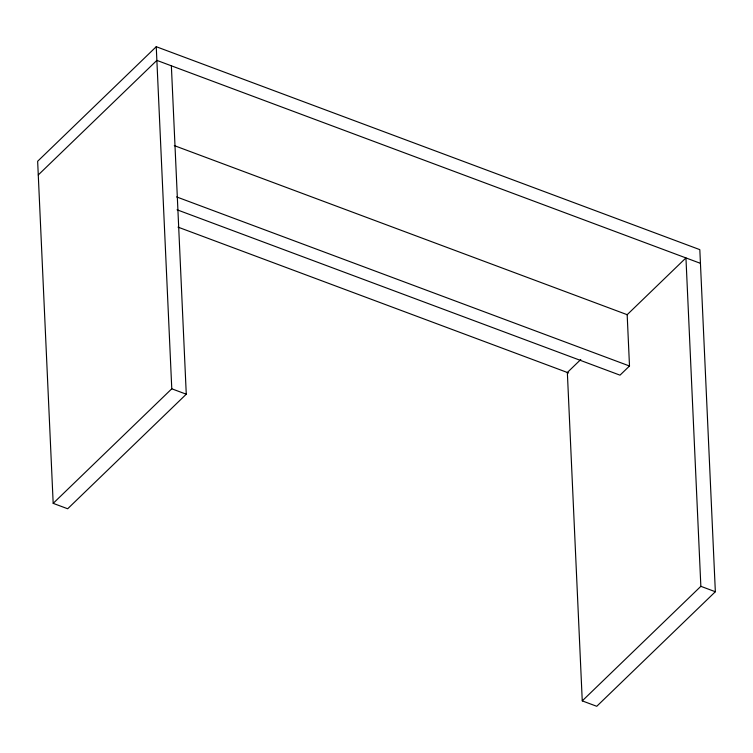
<?xml version="1.0" encoding="UTF-8"?>
<svg xmlns="http://www.w3.org/2000/svg" width="753" height="753" viewBox="0 0 753 753"><rect width="100%" height="100%" fill="white"/><g stroke="black" fill="none" stroke-linecap="round" stroke-linejoin="round"><path stroke-width="1.13" d="M580.808 359.482L567.348 372.481L582.257 700.883L596.753 706.295L715.35 591.736L699.819 249.648L156.248 46.705L37.65 161.264L53.181 503.352L67.676 508.764L186.273 394.205L171.364 65.803M38.271 174.95L156.869 60.391L700.441 263.334M53.181 503.352L171.778 388.793L156.248 46.705M627.07 314.792L685.945 257.921L700.855 586.323L582.257 700.883M174.301 145.611L627.174 314.688L629.499 366.005L620.011 375.163L177.059 209.786M176.626 196.919L629.499 366.005M178.019 227.124L568.637 372.961M171.778 388.793L186.273 394.205M700.855 586.323L715.35 591.736"/></g></svg>
